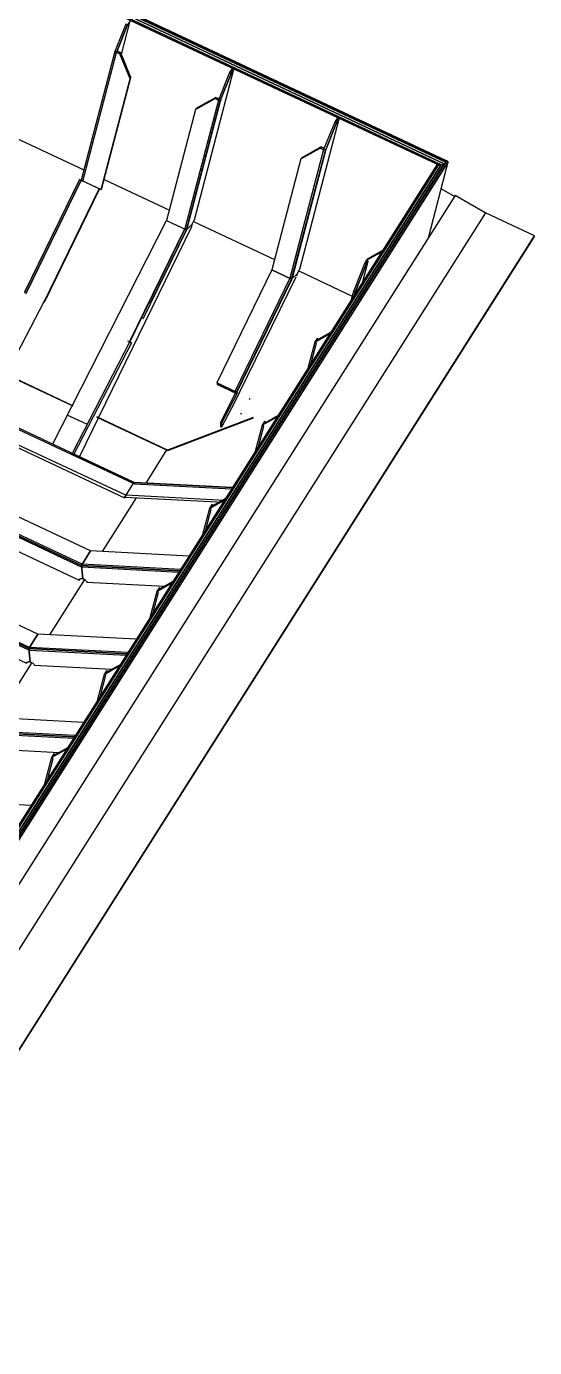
# Model space of a CAD drawing. Header units: millimetres. Extents: x 5443 to 24907, y -17798 to -7408.
# Drawn here: x 15853 to 16174, y -15424 to -14588 of the extents above; entities that cross this region are included whole.
import ezdxf

# ---------------------------------------------------------------- set-up
doc = ezdxf.new("R2010")
doc.units = ezdxf.units.MM
doc.layers.add('pen_025', color=1, linetype='Continuous')
doc.layers.add('pen_035', color=1, linetype='Continuous')

msp = doc.modelspace()

# ---------------------------------------------------------------- linework, layer by layer
at = {"color": 0}
for p, q in [((15917.95, -14787.4), (15881.77, -14857.53)), ((15919.05, -14787.81), (15882.59, -14858.36)), ((15770.37, -14816.62), (15915.74, -14884.23)), ((15985.74, -14820.14), (15973.37, -14814.25)), ((15976.33, -14838.52), (15986.37, -14818.98)), ((15975.57, -14838.03), (15984.93, -14819.71)), ((15976.33, -14840.98), (15982.68, -14829.08)), ((15975.42, -14838.21), (15975.48, -14841.14)), ((15975.48, -14838.21), (15976.16, -14838.33))]:
    msp.add_line(p, q, dxfattribs=at)
at = {"color": 2}
msp.add_line((15975.44, -14840.96), (15976.28, -14840.9), dxfattribs=at)
at = {"color": 0}
msp.add_lwpolyline([(15976.33, -14838.5), (15976.13, -14838.5), (15976.13, -14840.98), (15976.33, -14840.98)], close=True, dxfattribs=at)
at = {"layer": 'pen_025', "color": 0, "linetype": 'Continuous'}
for p, q in [((15786.76, -14521.9), (16112.43, -14674.93)), ((15912.79, -14605.39), (15918.37, -14584.06)), ((15908.64, -14603.59), (15911.86, -14605.1)), ((15910.21, -14603.31), (15909.71, -14604.09)), ((15971.96, -14633.35), (15975.18, -14634.86)), ((16038.51, -14664.61), (16041.73, -14666.13)), ((16112.67, -14674.55), (15705.54, -15317.33)), ((16113.21, -14675.3), (15706.15, -15317.96)), ((16114.97, -14675.33), (15706.89, -15319.6)), ((16116.92, -14674.63), (15707.19, -15321.49)), ((15707.19, -15321.49), (16116.92, -14674.63)), ((15707.21, -15322.02), (16117.92, -14673.6)), ((15887.34, -14685.01), (15888.41, -14685.51)), ((15886.28, -14859.99), (15957.28, -14714.21)), ((15952.81, -14715.77), (15953.89, -14716.28)), ((15953.89, -14716.28), (15957.69, -14712.52)), ((16068.28, -14734.88), (16066.78, -14737.25)), ((16077.39, -14730.26), (16067.78, -14735.67)), ((16068.85, -14736.17), (16067.78, -14735.67)), ((16077.89, -14729.47), (16068.28, -14734.88)), ((16065.49, -14749.05), (16068.85, -14736.17)), ((15982.64, -14829.13), (16023.36, -14746.04)), ((15863.95, -14761.92), (15864.06, -14762.07)), ((16034.98, -14787.45), (16044.59, -14782.03)), ((16036.48, -14785.08), (16034.98, -14787.45)), ((16037.46, -14785.54), (16036.48, -14785.08)), ((16034.98, -14787.45), (16030.64, -14804.07)), ((16001.69, -14840.02), (16011.3, -14834.6)), ((16001.69, -14840.02), (15997.34, -14856.64)), ((16003.19, -14837.65), (16001.69, -14840.02)), ((16004.17, -14838.11), (16003.19, -14837.65)), ((15920.76, -14876.2), (15982.88, -14879.47)), ((15968.39, -14892.58), (15964.05, -14909.2)), ((15968.39, -14892.58), (15978, -14887.17)), ((15969.89, -14890.22), (15968.39, -14892.58)), ((15970.87, -14890.68), (15969.89, -14890.22)), ((15887.47, -14928.76), (15949.58, -14932.04)), ((15886.08, -14937.95), (15886.44, -14937.39)), ((15886.19, -14937.68), (15886.08, -14937.95)), ((15935.1, -14945.15), (15944.71, -14939.74)), ((15936.6, -14942.78), (15935.1, -14945.15)), ((15937.58, -14943.25), (15936.6, -14942.78)), ((15935.1, -14945.15), (15930.75, -14961.77)), ((15854.17, -14981.33), (15916.29, -14984.6)), ((15852.79, -14990.52), (15853.14, -14989.96)), ((15852.89, -14990.25), (15852.79, -14990.52)), ((15901.8, -14997.72), (15911.41, -14992.3)), ((15901.8, -14997.72), (15897.45, -15014.34)), ((15903.3, -14995.35), (15901.8, -14997.72)), ((15904.28, -14995.81), (15903.3, -14995.35)), ((15820.88, -15033.9), (15882.99, -15037.17)), ((15868.51, -15050.28), (15878.11, -15044.87)), ((15868.51, -15050.28), (15864.16, -15066.9)), ((15870, -15047.92), (15868.51, -15050.28)), ((15870.99, -15048.38), (15870, -15047.92))]:
    msp.add_line(p, q, dxfattribs=at)
for points in [[(15786.62, -14517.93, 0), (16117.92, -14673.6, 0), (16117.38, -14672.86, 0), (15786.21, -14517.24, 0)], [(15787.15, -14519.67, 0), (16116.92, -14674.63, 0), (16117.92, -14673.6, 0), (15786.62, -14517.93, 0)], [(15787.14, -14521.29, 0), (16114.97, -14675.33, 0), (16116.92, -14674.63, 0), (15787.15, -14519.67, 0)], [(16113.21, -14675.3, 0), (16114.97, -14675.33, 0), (15787.14, -14521.29, 0)], [(15918.37, -14584.06, 0), (15916.71, -14586.68, 0), (15909.71, -14604.09, 0)], [(15908.64, -14603.59, 0), (15909.71, -14604.09, 0), (15916.71, -14586.68, 0), (15915.63, -14586.18, 0), (15908.64, -14603.59, 0)], [(15887.34, -14685.01, 0), (15888.41, -14685.51, 0), (15909.71, -14604.09, 0), (15908.64, -14603.59, 0), (15887.34, -14685.01, 0)], [(15908.64, -14603.59, 0), (15887.34, -14685.01, 0), (15899.86, -14690.89, 0), (15918.21, -14620.75, 0), (15911.86, -14605.1, 0), (15908.64, -14603.59, 0)], [(15911.86, -14605.1, 0), (15912.36, -14604.31, 0), (15910.21, -14603.31, 0)], [(15918.21, -14620.75, 0), (15918.71, -14619.96, 0), (15912.36, -14604.31, 0), (15911.86, -14605.1, 0), (15918.21, -14620.75, 0)], [(15983.84, -14614.82, 0), (15982.18, -14617.45, 0), (15975.18, -14634.86, 0), (15953.89, -14716.28, 0), (15957.69, -14712.52, 0), (15957.82, -14712.18, 0), (15957.97, -14711.84, 0), (15958.13, -14711.5, 0), (15958.29, -14711.16, 0), (15958.46, -14710.83, 0), (15958.63, -14710.51, 0), (15958.8, -14710.22, 0), (15958.96, -14709.96, 0), (15983.84, -14614.82, 0)], [(15975.18, -14634.86, 0), (15982.18, -14617.45, 0), (15981.11, -14616.94, 0), (15974.11, -14634.35, 0), (15975.18, -14634.86, 0)], [(15982.18, -14617.45, 0), (15983.84, -14614.82, 0), (15982.77, -14614.32, 0), (15981.11, -14616.94, 0), (15982.18, -14617.45, 0)], [(15899.86, -14690.89, 0), (15900.36, -14690.1, 0), (15918.71, -14619.96, 0), (15918.21, -14620.75, 0), (15899.86, -14690.89, 0)], [(15975.18, -14634.86, 0), (15971.96, -14633.35, 0), (15959.71, -14640.25, 0), (15941.36, -14710.39, 0), (15953.89, -14716.28, 0), (15975.18, -14634.86, 0), (15953.89, -14716.28, 0), (15954.38, -14715.49, 0), (15975.68, -14634.07, 0), (15975.18, -14634.86, 0)], [(15953.89, -14716.28, 0), (15975.18, -14634.86, 0), (15974.11, -14634.35, 0), (15952.81, -14715.77, 0), (15953.89, -14716.28, 0)], [(15959.71, -14640.25, 0), (15971.96, -14633.35, 0), (15972.46, -14632.56, 0), (15960.21, -14639.46, 0), (15959.71, -14640.25, 0)], [(15974.45, -14633.49, 0), (15972.46, -14632.56, 0), (15971.96, -14633.35, 0)], [(16050.39, -14646.09, 0), (16048.72, -14648.72, 0), (16041.73, -14666.13, 0), (16020.43, -14747.54, 0), (16024.23, -14743.78, 0), (16024.37, -14743.44, 0), (16024.52, -14743.1, 0), (16024.67, -14742.76, 0), (16024.84, -14742.42, 0), (16025.01, -14742.09, 0), (16025.18, -14741.77, 0), (16025.34, -14741.48, 0), (16025.51, -14741.22, 0), (16050.39, -14646.09, 0)], [(16041.73, -14666.13, 0), (16048.72, -14648.72, 0), (16047.65, -14648.21, 0), (16040.65, -14665.62, 0), (16041.73, -14666.13, 0)], [(16048.72, -14648.72, 0), (16050.39, -14646.09, 0), (16049.32, -14645.59, 0), (16047.65, -14648.21, 0), (16048.72, -14648.72, 0)], [(16041.73, -14666.13, 0), (16038.51, -14664.61, 0), (16026.26, -14671.52, 0), (16007.91, -14741.65, 0), (16020.43, -14747.54, 0), (16041.73, -14666.13, 0), (16020.43, -14747.54, 0), (16020.93, -14746.75, 0), (16042.23, -14665.34, 0), (16041.73, -14666.13, 0)], [(16020.43, -14747.54, 0), (16041.73, -14666.13, 0), (16040.65, -14665.62, 0), (16019.36, -14747.03, 0), (16020.43, -14747.54, 0)], [(16026.26, -14671.52, 0), (16038.51, -14664.61, 0), (16039.01, -14663.83, 0), (16026.76, -14670.73, 0), (16026.26, -14671.52, 0)], [(16041, -14664.76, 0), (16039.01, -14663.83, 0), (16038.51, -14664.61, 0)], [(15706.15, -15317.96, 0), (16113.21, -14675.3, 0), (16112.67, -14674.55, 0)], [(15706.89, -15319.6, 0), (16114.97, -14675.33, 0), (16113.21, -14675.3, 0)], [(15851.43, -14756.03, 0), (15852.5, -14756.54, 0), (15887.34, -14685.01, 0), (15886.27, -14684.5, 0), (15851.43, -14756.03, 0)], [(15886.27, -14684.5, 0), (15851.57, -14755.75, 0)], [(15887.34, -14685.01, 0), (15852.5, -14756.54, 0), (15852.48, -14756.64, 0)], [(15863.78, -14761.84, 0), (15863.95, -14761.92, 0), (15898.79, -14690.39, 0), (15886.27, -14684.5, 0)], [(15864.08, -14762.08, 0), (15898.91, -14690.56, 0), (15898.79, -14690.39, 0), (15863.95, -14761.92, 0)], [(15917.3, -14786.97, 0), (15917.98, -14787.29, 0), (15952.81, -14715.77, 0), (15917.98, -14787.29, 0), (15918.1, -14787.47, 0), (15952.93, -14715.95, 0), (15952.81, -14715.77, 0)], [(15931.04, -14763.18, 0), (15953.89, -14716.28, 0), (15952.81, -14715.77, 0), (15917.98, -14787.3, 0), (15919.05, -14787.81, 0)], [(15957.28, -14714.21, 0), (15957.25, -14714.14, 0), (15957.25, -14714.01, 0), (15957.27, -14713.85, 0), (15957.31, -14713.64, 0), (15957.38, -14713.4, 0), (15957.46, -14713.13, 0), (15957.56, -14712.83, 0), (15957.69, -14712.52, 0), (15953.89, -14716.28, 0), (15926.34, -14772.84, 0)], [(16068.28, -14734.88, 0), (16067.78, -14735.67, 0), (16077.39, -14730.26, 0)], [(16020.43, -14747.55, 0), (16007.91, -14741.66, 0), (15973.07, -14813.19, 0), (15985.59, -14819.08, 0), (16020.43, -14747.55, 0), (15985.59, -14819.08, 0), (15985.7, -14819.23, 0)], [(16023.82, -14745.48, 0), (16023.8, -14745.4, 0), (16023.8, -14745.28, 0), (16023.81, -14745.12, 0), (16023.86, -14744.91, 0), (16023.92, -14744.67, 0), (16024, -14744.4, 0), (16024.11, -14744.1, 0), (16024.23, -14743.78, 0), (16020.43, -14747.55, 0), (15985.59, -14819.08, 0), (15985.57, -14819.18, 0)], [(16020.43, -14747.55, 0), (16024.23, -14743.78, 0), (16024.23, -14743.78, 0)], [(16059.51, -14755.35, 0), (16060.58, -14755.86, 0), (16067.86, -14737.75, 0), (16066.78, -14737.25, 0), (16059.51, -14755.35, 0)], [(16068.85, -14736.17, 0), (16067.86, -14737.75, 0), (16060.58, -14755.86, 0), (16060.16, -14757.46, 0)], [(16066.78, -14737.25, 0), (16067.86, -14737.75, 0), (16068.85, -14736.17, 0)], [(15985.59, -14819.08, 0), (16020.43, -14747.55, 0), (16019.36, -14747.04, 0), (15984.52, -14818.57, 0), (15985.59, -14819.08, 0)], [(15985.72, -14819.24, 0), (16020.55, -14747.72, 0), (16020.43, -14747.55, 0)], [(16019.36, -14747.03, 0), (16019.36, -14747.04, 0), (16020.43, -14747.55, 0)], [(16060.16, -14757.46, 0), (16060.58, -14755.86, 0), (16059.51, -14755.35, 0), (16058.11, -14760.7, 0)], [(16044.59, -14782.03, 0), (16034.98, -14787.45, 0), (16030.64, -14804.07, 0)], [(16045.09, -14781.25, 0), (16035.48, -14786.66, 0), (16034.98, -14787.45, 0)], [(15917.95, -14787.4, 0), (15917.98, -14787.29, 0), (15916.91, -14786.79, 0), (15916.88, -14786.9, 0)], [(15919.02, -14787.91, 0), (15919.05, -14787.81, 0), (15917.98, -14787.3, 0), (15917.95, -14787.4, 0)], [(15919.05, -14787.81, 0), (15919.02, -14787.91, 0)], [(15919.17, -14787.97, 0), (15919.21, -14787.89, 0)], [(16032.69, -14800.83, 0), (16036.06, -14787.95, 0), (16034.98, -14787.45, 0)], [(15920.77, -14876.27, 0), (15920.76, -14876.2, 0), (15775.17, -14807.79, 0), (15770.57, -14813.56, 0), (15770.93, -14813.84, 0), (15771.13, -14814.03, 0)], [(15847.77, -14842.74, 0), (15920.57, -14876.95, 0), (15920.76, -14876.2, 0), (15775.17, -14807.79, 0)], [(15769.04, -14817.49, 0), (15914.63, -14885.9, 0), (15920.46, -14876.7, 0), (15880.94, -14858.13, 0)], [(15985.59, -14819.08, 0), (15973.07, -14813.19, 0), (15973.18, -14813.35, 0)], [(15985.57, -14819.18, 0), (15985.59, -14819.08, 0), (15984.52, -14818.57, 0), (15984.49, -14818.67, 0)], [(15891.07, -14839.57, 0), (15890.96, -14839.41, 0), (15878.44, -14833.53, 0)], [(16011.3, -14834.6, 0), (16001.69, -14840.02, 0), (15997.34, -14856.64, 0)], [(16011.8, -14833.81, 0), (16002.19, -14839.23, 0), (16001.69, -14840.02, 0)], [(15999.39, -14853.39, 0), (16002.76, -14840.52, 0), (16001.69, -14840.02, 0)], [(15741.88, -14860.35, 0), (15887.47, -14928.76, 0), (15893.3, -14919.56, 0), (15747.71, -14851.15, 0), (15741.88, -14860.35, 0), (15741.68, -14861.1, 0), (15801.74, -14889.32, 0)], [(15812, -14903.14, 0), (15886.08, -14937.95, 0), (15886.19, -14937.68, 0), (15886.36, -14937.45, 0), (15886.59, -14937.27, 0), (15886.88, -14937.13, 0), (15887.2, -14937.04, 0), (15887.57, -14937.02, 0), (15887.96, -14937.04, 0), (15888.37, -14937.13, 0), (15887.47, -14928.76, 0), (15741.88, -14860.35, 0), (15737.28, -14866.13, 0), (15737.64, -14866.41, 0), (15737.96, -14866.71, 0), (15738.23, -14867.04, 0), (15738.45, -14867.38, 0), (15738.6, -14867.73, 0), (15738.7, -14868.06, 0), (15738.72, -14868.39, 0), (15738.68, -14868.69, 0)], [(15887.47, -14928.76, 0), (15887.97, -14927.98, 0), (15742.38, -14859.56, 0), (15741.88, -14860.35, 0), (15887.47, -14928.76, 0)], [(15814.48, -14895.31, 0), (15887.27, -14929.52, 0), (15887.47, -14928.76, 0), (15741.88, -14860.35, 0)], [(15982.88, -14879.47, 0), (15920.76, -14876.2, 0), (15921.14, -14877.1, 0), (15982.34, -14880.32, 0)], [(15982.88, -14879.47, 0), (15920.83, -14876.2, 0)], [(15977.46, -14888.92, 0), (15914.83, -14885.76, 0), (15914.83, -14885.76, 0)], [(15977.86, -14887.54, 0), (15915.74, -14884.27, 0), (15915.24, -14885.06, 0)], [(15978.5, -14886.38, 0), (15968.89, -14891.79, 0), (15968.39, -14892.58, 0)], [(15978, -14887.17, 0), (15968.39, -14892.58, 0), (15964.05, -14909.2, 0)], [(15966.1, -14905.96, 0), (15969.47, -14893.09, 0), (15968.39, -14892.58, 0)], [(15708.58, -14912.92, 0), (15854.17, -14981.33, 0), (15860, -14972.13, 0), (15714.41, -14903.72, 0), (15708.58, -14912.92, 0), (15708.39, -14913.67, 0), (15768.44, -14941.89, 0)], [(15778.7, -14955.71, 0), (15852.79, -14990.52, 0), (15852.89, -14990.25, 0), (15853.07, -14990.02, 0), (15853.3, -14989.83, 0), (15853.58, -14989.7, 0), (15853.91, -14989.61, 0), (15854.27, -14989.58, 0), (15854.67, -14989.61, 0), (15855.07, -14989.69, 0), (15854.17, -14981.33, 0), (15708.58, -14912.92, 0), (15703.98, -14918.7, 0), (15704.34, -14918.97, 0), (15704.66, -14919.28, 0), (15704.93, -14919.61, 0), (15705.15, -14919.95, 0), (15705.31, -14920.29, 0), (15705.4, -14920.63, 0), (15705.43, -14920.96, 0), (15705.39, -14921.26, 0)], [(15854.17, -14981.33, 0), (15854.67, -14980.54, 0), (15709.08, -14912.13, 0), (15708.58, -14912.92, 0), (15854.17, -14981.33, 0)], [(15781.18, -14947.88, 0), (15853.98, -14982.08, 0), (15854.17, -14981.33, 0), (15708.58, -14912.92, 0)], [(15893.3, -14919.57, 0), (15893.3, -14919.56, 0), (15887.47, -14928.76, 0)], [(15955.41, -14922.84, 0), (15893.3, -14919.56, 0), (15887.97, -14927.98, 0)], [(15950.08, -14931.25, 0), (15887.97, -14927.98, 0), (15887.47, -14928.76, 0)], [(15887.97, -14927.98, 0), (15887.97, -14927.98, 0), (15887.47, -14928.76, 0), (15888.37, -14937.13, 0)], [(15949.58, -14932.04, 0), (15887.47, -14928.76, 0), (15888.37, -14937.13, 0), (15888.79, -14937.26, 0), (15889.19, -14937.45, 0), (15889.59, -14937.68, 0), (15889.96, -14937.95, 0), (15890.29, -14938.25, 0), (15890.57, -14938.57, 0), (15890.8, -14938.91, 0), (15890.98, -14939.25, 0)], [(15949.58, -14932.04, 0), (15887.47, -14928.76, 0), (15887.84, -14929.67, 0), (15949.04, -14932.89, 0)], [(15944.71, -14939.74, 0), (15935.1, -14945.15, 0), (15930.75, -14961.77, 0)], [(15945.21, -14938.95, 0), (15935.6, -14944.36, 0), (15935.1, -14945.15, 0)], [(15932.8, -14958.53, 0), (15936.17, -14945.65, 0), (15935.1, -14945.15, 0)], [(15860, -14972.13, 0), (15860, -14972.13, 0), (15854.17, -14981.33, 0)], [(15922.11, -14975.4, 0), (15860, -14972.13, 0), (15854.67, -14980.54, 0)], [(15916.79, -14983.81, 0), (15854.67, -14980.54, 0), (15854.17, -14981.33, 0)], [(15854.67, -14980.54, 0), (15854.67, -14980.54, 0), (15854.17, -14981.33, 0), (15855.07, -14989.69, 0)], [(15916.29, -14984.6, 0), (15854.17, -14981.33, 0), (15855.07, -14989.69, 0), (15855.49, -14989.83, 0), (15855.9, -14990.02, 0), (15856.29, -14990.25, 0), (15856.66, -14990.52, 0), (15856.99, -14990.82, 0), (15857.28, -14991.14, 0), (15857.51, -14991.48, 0), (15857.68, -14991.82, 0)], [(15916.29, -14984.6, 0), (15854.17, -14981.33, 0), (15854.55, -14982.23, 0), (15915.75, -14985.46, 0)], [(15911.41, -14992.3, 0), (15901.8, -14997.72, 0), (15897.45, -15014.34, 0)], [(15911.91, -14991.52, 0), (15902.3, -14996.93, 0), (15901.8, -14997.72, 0)], [(15899.51, -15011.1, 0), (15902.88, -14998.22, 0), (15901.8, -14997.72, 0)], [(15888.82, -15027.97, 0), (15826.7, -15024.7, 0), (15821.38, -15033.11, 0)], [(15883.49, -15036.38, 0), (15821.38, -15033.11, 0), (15820.88, -15033.9, 0)], [(15882.99, -15037.17, 0), (15820.88, -15033.9, 0), (15821.78, -15042.26, 0), (15822.19, -15042.4, 0), (15822.6, -15042.58, 0), (15823, -15042.81, 0), (15823.36, -15043.08, 0), (15823.69, -15043.38, 0), (15823.98, -15043.71, 0), (15824.21, -15044.04, 0), (15824.39, -15044.39, 0)], [(15882.99, -15037.17, 0), (15820.88, -15033.9, 0), (15821.25, -15034.8, 0), (15882.45, -15038.02, 0)], [(15878.11, -15044.87, 0), (15868.51, -15050.28, 0), (15864.16, -15066.9, 0)], [(15878.61, -15044.08, 0), (15869, -15049.5, 0), (15868.51, -15050.28, 0)], [(15866.21, -15063.66, 0), (15869.58, -15050.79, 0), (15868.51, -15050.28, 0)], [(15855.52, -15080.54, 0), (15793.41, -15077.27, 0), (15788.08, -15085.68, 0)]]:
    msp.add_polyline3d(points, dxfattribs=at)
at = {"layer": 'pen_035', "color": 0, "linetype": 'Continuous'}
for p, q in [((16117.92, -14673.6), (15786.62, -14517.93)), ((15835.28, -14653.23), (15889.04, -14678.5)), ((16118.42, -14672.82), (16117.92, -14673.6)), ((15901.83, -14684.5), (15943.07, -14703.88)), ((16123.44, -14695.27), (16115.02, -14690.42)), ((15958.34, -14711.06), (16009.61, -14735.15)), ((16024.89, -14742.33), (16058.75, -14758.24)), ((15840.73, -14808.3), (15882.06, -14827.72)), ((15840.78, -14808.21), (15882.11, -14827.63)), ((15882.11, -14827.63), (15840.78, -14808.21)), ((15985.57, -14819.17), (15985.57, -14819.17)), ((15993.94, -14823.08), (15993.49, -14823.79)), ((15996.13, -14835.1), (15941.97, -14855.75)), ((15942.09, -14855.93), (15996.39, -14835.22)), ((15928.42, -14876.67), (15941.47, -14855.64)), ((15941.97, -14855.75), (15942.09, -14855.93)), ((15900.73, -14919.96), (15922.25, -14886)), ((15867.43, -14972.52), (15889.53, -14937.64)), ((15890.98, -14939.25), (15940.07, -14941.84)), ((15834.14, -15025.09), (15856.23, -14990.21)), ((15857.68, -14991.82), (15906.78, -14994.41)), ((15824.39, -15044.39), (15873.48, -15046.97))]:
    msp.add_line(p, q, dxfattribs=at)
for points in [[(15786.62, -14517.93, 0), (16117.92, -14673.6, 0), (16118.42, -14672.82, 0), (15785.69, -14516.47, 0), (15785.49, -14516.78, 0)], [(16106.93, -14721.34, 0), (16119.49, -14673.32, 0), (15707.79, -15323.31, 0), (15695.22, -15371.34, 0)], [(15706.71, -15322.81, 0), (15707.79, -15323.31, 0), (16119.49, -14673.32, 0), (16118.42, -14672.82, 0), (15706.71, -15322.81, 0)], [(16142.9, -14705.62, 0), (16123.84, -14694.63, 0), (15678.85, -15397.2, 0), (15697.91, -15408.18, 0)], [(16174.04, -14720.22, 0), (16142.92, -14705.59, 0), (15697.92, -15408.15, 0), (15729.04, -15422.78, 0), (16174.04, -14720.22, 0)], [(15869.32, -14851.83, 0), (15941.36, -14710.39, 0), (15941.36, -14710.39, 0)], [(15728.85, -15423.53, 0), (16173.84, -14720.97, 0), (16174.04, -14720.22, 0), (15729.04, -15422.78, 0), (15728.85, -15423.53, 0)], [(15832.12, -14822.61, 0), (15864.13, -14761.38, 0), (15863.4, -14762.58, 0)], [(15917.95, -14787.4, 0), (15919.02, -14787.91, 0), (15919.02, -14787.9, 0)], [(15984.49, -14818.67, 0), (15985.57, -14819.18, 0), (15985.57, -14819.17, 0)], [(15897.22, -14834.85, 0), (15942.09, -14855.93, 0), (15941.97, -14855.75, 0), (15897.27, -14834.75, 0)], [(15897.27, -14834.75, 0), (15941.97, -14855.75, 0), (15996.13, -14835.1, 0)], [(15988.4, -14832.44, 0), (15988.23, -14833.07, 0), (15988.48, -14832.68, 0)]]:
    msp.add_polyline3d(points, dxfattribs=at)

doc.saveas('drawing.dxf')
